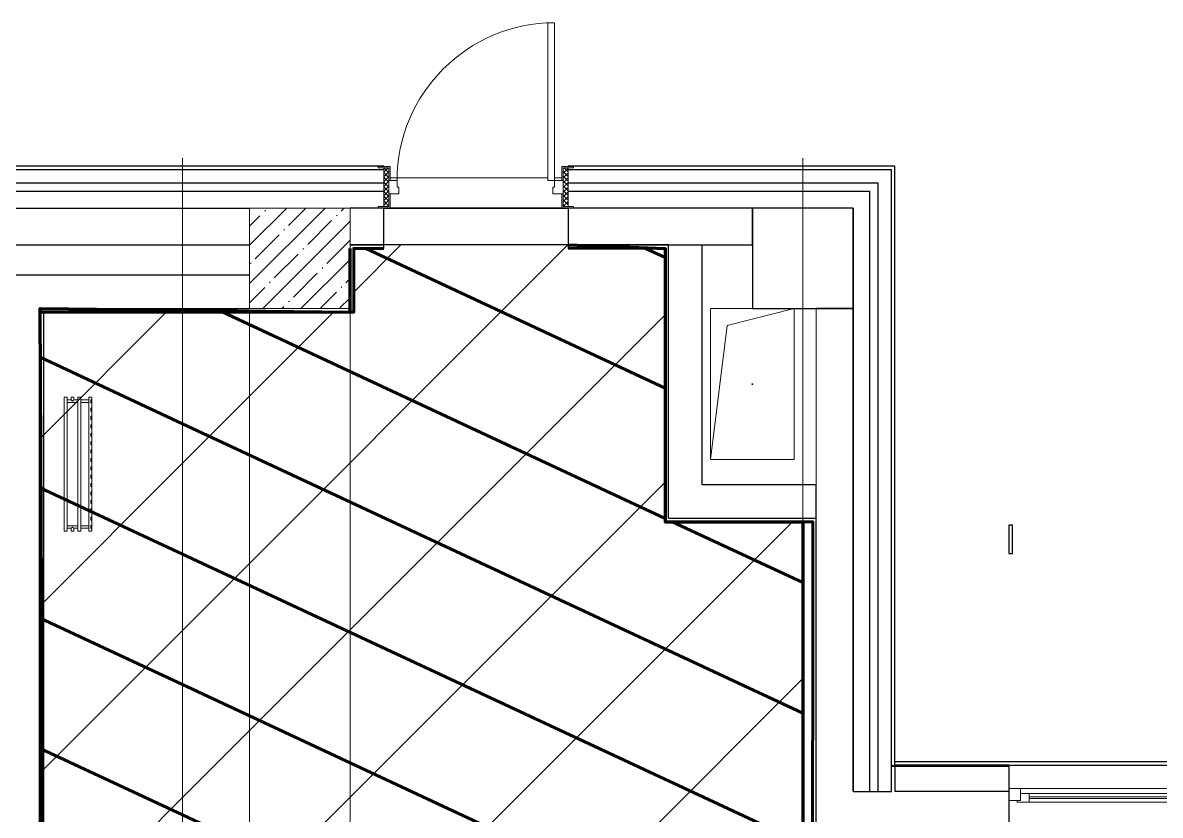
# Model space of a CAD drawing. Header units: millimetres. Extents: x -164500 to 426394, y -23753 to 102118.
# Drawn here: x 28721 to 35508, y 23343 to 28069 of the extents above; entities that cross this region are included whole.
import ezdxf

# ---------------------------------------------------------------- set-up
doc = ezdxf.new("R2010")
doc.units = ezdxf.units.MM
for name, color, linetype, lineweight in [('0) шлифовка', 5, 'Continuous', 60), ('1.4) Плинтус ПЛ-4', 6, 'Continuous', 60), ('394 ПК-5 плинтус H100', 2, 'Continuous', 120), ('A-DOOR-2', 7, 'Continuous', 5), ('A-DOOR-FRAM-2', 7, 'Continuous', 5), ('A-FLOR', 7, 'Continuous', 9), ('A-GENM', 7, 'Continuous', 9), ('A-GLAZ', 7, 'Continuous', 9), ('A-GLAZ-1', 7, 'Continuous', 5), ('S-COLS-1', 7, 'Continuous', 5), ('Оси', 7, 'Continuous', 9)]:
    doc.layers.add(name, color=color, linetype=linetype, lineweight=lineweight)
doc.layers.add('2) защита вин плитк', color=6, linetype='Continuous')
doc.layers.add('3.2.3) П-9', color=5, linetype='Continuous')
for name, color, linetype, lineweight, true_color in [('A-DOOR-1', 7, 'Continuous', 5, 0xc0c0c0), ('A-DOOR-FRAM-1', 7, 'Continuous', 5, 0xc0c0c0), ('M-EQPM-1', 7, 'Continuous', 9, 0xb2b2b2)]:
    doc.layers.add(name, color=color, linetype=linetype, lineweight=lineweight, true_color=true_color)
pattern_1 = [(155, (205553.1, 26879), (-297.8825, -638.811), [])]
pattern_2 = [(45, (205553.1, 26879), (-498.4042, 498.4042), [])]

# ---------------------------------------------------------------- blocks, each defined once
blk = doc.blocks.new('BSC_Колонна _Прямоугольная - 600х600-V54-Объем проектирования 1 этажа')
at = {"layer": 'S-COLS-1'}
h = blk.add_hatch(dxfattribs=at)
h.set_pattern_fill('FP_80', color=256, style=0, pattern_type=2)
h.set_pattern_definition([(45, (-30310, -26800), (-114.04925, 114.04925), []), (45, (-30195.95, -26800), (-114.04925, 114.04925), [201.613, -40.323, 6.706, -33.617])])
h.paths.add_polyline_path([(-300, -300), (300, -300), (300, 300), (-300, 300), (-300, -100)])
for p, q in [((300, 300), (-300, 300)), ((-300, 300), (-300, -300)), ((300, -300), (300, 300)), ((-300, -300), (300, -300))]:
    blk.add_line(p, q, dxfattribs=at)
blk = doc.blocks.new('120_Окно_СКБ_2Ст - 120_Окно_СКБ_2Ст 3100х2500 _мал_створка слева_-V95-Объем проектирования 1 этажа')
at = {"layer": 'A-GLAZ'}
for p, q in [((-1550, -127), (-1550, -57)), ((-1550, -57), (-1480, -57)), ((-1480, -57), (-1480, -127)), ((650, -127), (650, -57)), ((650, -57), (720, -57)), ((720, -57), (720, -127)), ((1480, -127), (1480, -57)), ((1480, -57), (1550, -57)), ((1550, -57), (1550, -127)), ((-1480, -127), (-1550, -127)), ((-1480, -127), (-1500, -127)), ((-1500, -127), (-1500, -137)), ((650, -87), (-1480, -87)), ((-1480, -87), (-1480, -127)), ((-1430, -137), (-1430, -87)), ((600, -137), (600, -87)), ((650, -127), (650, -87)), ((720, -127), (650, -127)), ((670, -127), (650, -127)), ((670, -137), (670, -127)), ((720, -127), (700, -127)), ((700, -127), (700, -137)), ((1480, -87), (720, -87)), ((720, -87), (720, -127)), ((770, -137), (770, -87)), ((1430, -137), (1430, -87)), ((1480, -127), (1480, -87)), ((1550, -127), (1480, -127)), ((1500, -127), (1480, -127)), ((1500, -137), (1500, -127)), ((-1500, -137), (670, -137)), ((670, -137), (-1500, -137)), ((700, -137), (1500, -137)), ((1500, -137), (700, -137))]:
    blk.add_line(p, q, dxfattribs=at)
at = {"layer": 'A-GLAZ-1'}
for p, q in [((1550, -57), (-1550, -57)), ((-1550, -127), (-1500, -127)), ((-1430, -107), (600, -107)), ((600, -117), (-1430, -117)), ((670, -127), (700, -127)), ((770, -107), (1430, -107)), ((1430, -117), (770, -117)), ((1500, -127), (1550, -127))]:
    blk.add_line(p, q, dxfattribs=at)
blk = doc.blocks.new('110_Дверь_СКБ_1Ст_Наружная - ДН-2д_л__ Дверь из подвала ЛК _900 мм в свету_ 3300 фрамуга метал-22954314-Объем проектирования 1 этажа')
at = {"layer": 'A-DOOR-2'}
h = blk.add_hatch(dxfattribs=at)
h.set_pattern_fill('FP_123', color=256, style=0, pattern_type=2)
h.set_pattern_definition([(135, (1756.41, 179.685), (-14.14214, -14.14214), []), (225, (1756.41, 179.685), (14.14214, -14.14214), [])])
h.paths.add_polyline_path([(569.5, -125), (569.5, 105), (539.5, 105), (539.5, -125), (542.3, -125)])
at = {"layer": 'A-DOOR-FRAM-2'}
h = blk.add_hatch(dxfattribs=at)
h.set_pattern_fill('FP_124', color=256, style=0, pattern_type=2)
h.set_pattern_definition([(45, (-366.384, 179.685), (-14.1421, 14.1421), []), (135, (-366.384, 179.685), (-14.1421, -14.1421), [])])
h.paths.add_polyline_path([(-500.5, -125), (-500.5, 105), (-530.5, 105), (-530.5, -125)])
at = {"layer": 'A-DOOR-1'}
for p, q in [((489.5, 970), (449.5, 970)), ((449.5, 970), (449.5, 30)), ((489.5, 30), (489.5, 970)), ((-492.5, 113), (-562.5, 113)), ((-562.5, 113), (-562.5, 105)), ((-562.5, 105), (-500.5, 105)), ((-500.5, 105), (-500.5, 30)), ((-492.5, 30), (-492.5, 113)), ((601.5, 113), (531.5, 113)), ((531.5, 113), (531.5, 30)), ((539.5, 30), (539.5, 105)), ((539.5, 105), (601.5, 105)), ((601.5, 105), (601.5, 113)), ((-500.5, 30), (-492.5, 30)), ((449.5, 30), (489.5, 30)), ((531.5, 30), (539.5, 30)), ((-492.5, -50), (-500.5, -50)), ((-500.5, -50), (-500.5, -125)), ((-492.5, -133), (-492.5, -50)), ((539.5, -50), (531.5, -50)), ((531.5, -50), (531.5, -133)), ((539.5, -125), (539.5, -50)), ((-562.5, -125), (-562.5, -133)), ((-500.5, -125), (-562.5, -125)), ((-562.5, -133), (-492.5, -133)), ((531.5, -133), (601.5, -133)), ((601.5, -125), (539.5, -125)), ((601.5, -133), (601.5, -125))]:
    blk.add_line(p, q, dxfattribs=at)
blk.add_arc((489.5, 30), 940, 90, 180, dxfattribs=at)
at = {"layer": 'A-DOOR-FRAM-1'}
for p, q in [((-500.5, 105), (-530.5, 105)), ((-530.5, 105), (-530.5, -125)), ((-500.5, -125), (-500.5, 105)), ((569.5, 105), (539.5, 105)), ((539.5, 105), (539.5, -125)), ((569.5, -125), (569.5, 105)), ((-450.5, 30), (-500.5, 30)), ((-500.5, 30), (-500.5, -50)), ((-450.5, -10), (-450.5, 30)), ((489.5, 30), (489.5, -10)), ((539.5, 30), (489.5, 30)), ((539.5, -50), (539.5, 30)), ((-500.5, -50), (-440.5, -50)), ((-440.5, -10), (-450.5, -10)), ((-440.5, -50), (-440.5, -10)), ((489.5, -10), (479.5, -10)), ((479.5, -10), (479.5, -50)), ((479.5, -50), (539.5, -50)), ((-530.5, -125), (-500.5, -125)), ((539.5, -125), (569.5, -125))]:
    blk.add_line(p, q, dxfattribs=at)
blk = doc.blocks.new('GM_Отверстие прямоугольное _в плите_ - Отверстие-21772498-Объем проектирования 1 этажа')
at = {"layer": 'A-GENM'}
for p, q in [((-250, -450), (-250, 450)), ((-250, 450), (0.5, 450)), ((0.5, 450), (-250, 450)), ((-250, 450), (-250, -450)), ((-150, 350), (250, 450)), ((250, 450), (250, -450)), ((250, -450), (250, 450)), ((-250, -450), (-150, 350)), ((250, -450), (-250, -450)), ((-250, -450), (250, -450))]:
    blk.add_line(p, q, dxfattribs=at)
for start, end in [(360, 180), (180, 360)]:
    blk.add_arc((0, 0), 2.5, start, end, dxfattribs=at)
blk = doc.blocks.new('radiator_prado_classic_z_tip_30_po exemplyaru - Classic Z Тип 30-500-30677908-Объем проектирования 1 этажа')
at = {"layer": 'M-EQPM-1'}
for p, q in [((0, 228), (0, 210)), ((800, 228), (0, 228)), ((0, 210), (0, 228)), ((0, 228), (10.5, 228)), ((0, 210), (800, 210)), ((17.8, 210), (0, 210)), ((12.5, 228), (37.5, 228)), ((37.5, 228), (12.5, 228)), ((12.5, 228), (37.5, 228)), ((12.5, 228), (17.5, 223)), ((12.5, 228), (17.5, 223)), ((32.5, 223), (17.5, 223)), ((17.5, 223), (32.5, 223)), ((17.5, 210), (17.5, 164)), ((17.5, 210), (17.5, 164)), ((17.8, 210), (17.5, 210)), ((17.5, 210), (17.8, 210)), ((17.8, 210), (17.5, 210)), ((17.5, 210), (32.5, 210)), ((32.2, 210), (17.8, 210)), ((17.8, 210), (32.2, 210)), ((32.2, 210), (17.8, 210)), ((32.5, 210), (32.2, 210)), ((32.2, 210), (32.5, 210)), ((32.5, 210), (32.2, 210)), ((767.8, 210), (32.2, 210)), ((32.5, 223), (37.5, 228)), ((37.5, 228), (32.5, 223)), ((32.5, 164), (32.5, 210)), ((32.5, 164), (32.5, 210)), ((37.5, 228), (62.5, 228)), ((62.5, 228), (87.5, 228)), ((87.5, 228), (62.5, 228)), ((62.5, 228), (87.5, 228)), ((62.5, 228), (67.5, 223)), ((62.5, 228), (67.5, 223)), ((82.5, 223), (67.5, 223)), ((67.5, 223), (82.5, 223)), ((82.5, 223), (87.5, 228)), ((87.5, 228), (82.5, 223)), ((87.5, 228), (112.5, 228)), ((112.5, 228), (137.5, 228)), ((137.5, 228), (112.5, 228)), ((112.5, 228), (137.5, 228)), ((112.5, 228), (117.5, 223)), ((112.5, 228), (117.5, 223)), ((132.5, 223), (117.5, 223)), ((117.5, 223), (132.5, 223)), ((132.5, 223), (137.5, 228)), ((137.5, 228), (132.5, 223)), ((137.5, 228), (162.5, 228)), ((162.5, 228), (187.5, 228)), ((187.5, 228), (162.5, 228)), ((162.5, 228), (187.5, 228)), ((162.5, 228), (167.5, 223)), ((162.5, 228), (167.5, 223)), ((182.5, 223), (167.5, 223)), ((167.5, 223), (182.5, 223)), ((182.5, 223), (187.5, 228)), ((187.5, 228), (182.5, 223)), ((187.5, 228), (212.5, 228)), ((212.5, 228), (237.5, 228)), ((237.5, 228), (212.5, 228)), ((212.5, 228), (237.5, 228)), ((212.5, 228), (217.5, 223)), ((212.5, 228), (217.5, 223)), ((232.5, 223), (217.5, 223)), ((217.5, 223), (232.5, 223)), ((232.5, 223), (237.5, 228)), ((237.5, 228), (232.5, 223)), ((237.5, 228), (262.5, 228)), ((262.5, 228), (287.5, 228)), ((287.5, 228), (262.5, 228)), ((262.5, 228), (287.5, 228)), ((262.5, 228), (267.5, 223)), ((262.5, 228), (267.5, 223)), ((282.5, 223), (267.5, 223)), ((267.5, 223), (282.5, 223)), ((282.5, 223), (287.5, 228)), ((287.5, 228), (282.5, 223)), ((287.5, 228), (312.5, 228)), ((312.5, 228), (337.5, 228)), ((337.5, 228), (312.5, 228)), ((312.5, 228), (337.5, 228)), ((312.5, 228), (317.5, 223)), ((312.5, 228), (317.5, 223)), ((332.5, 223), (317.5, 223)), ((317.5, 223), (332.5, 223)), ((332.5, 223), (337.5, 228)), ((337.5, 228), (332.5, 223)), ((337.5, 228), (362.5, 228)), ((362.5, 228), (387.5, 228)), ((387.5, 228), (362.5, 228)), ((362.5, 228), (387.5, 228)), ((362.5, 228), (367.5, 223)), ((362.5, 228), (367.5, 223)), ((382.5, 223), (367.5, 223)), ((367.5, 223), (382.5, 223)), ((382.5, 223), (387.5, 228)), ((387.5, 228), (382.5, 223)), ((387.5, 228), (412.5, 228)), ((412.5, 228), (437.5, 228)), ((437.5, 228), (412.5, 228)), ((412.5, 228), (437.5, 228)), ((412.5, 228), (417.5, 223)), ((412.5, 228), (417.5, 223)), ((432.5, 223), (417.5, 223)), ((417.5, 223), (432.5, 223)), ((432.5, 223), (437.5, 228)), ((437.5, 228), (432.5, 223)), ((437.5, 228), (462.5, 228)), ((462.5, 228), (487.5, 228)), ((487.5, 228), (462.5, 228)), ((462.5, 228), (487.5, 228)), ((462.5, 228), (467.5, 223)), ((462.5, 228), (467.5, 223)), ((482.5, 223), (467.5, 223)), ((467.5, 223), (482.5, 223)), ((482.5, 223), (487.5, 228)), ((487.5, 228), (482.5, 223)), ((487.5, 228), (512.5, 228)), ((512.5, 228), (537.5, 228)), ((537.5, 228), (512.5, 228)), ((512.5, 228), (537.5, 228)), ((512.5, 228), (517.5, 223)), ((512.5, 228), (517.5, 223)), ((532.5, 223), (517.5, 223)), ((517.5, 223), (532.5, 223)), ((532.5, 223), (537.5, 228)), ((537.5, 228), (532.5, 223)), ((537.5, 228), (562.5, 228)), ((562.5, 228), (587.5, 228)), ((587.5, 228), (562.5, 228)), ((562.5, 228), (587.5, 228)), ((562.5, 228), (567.5, 223)), ((562.5, 228), (567.5, 223)), ((582.5, 223), (567.5, 223)), ((567.5, 223), (582.5, 223)), ((582.5, 223), (587.5, 228)), ((587.5, 228), (582.5, 223)), ((587.5, 228), (612.5, 228)), ((612.5, 228), (637.5, 228)), ((637.5, 228), (612.5, 228)), ((612.5, 228), (637.5, 228)), ((612.5, 228), (617.5, 223)), ((612.5, 228), (617.5, 223)), ((632.5, 223), (617.5, 223)), ((617.5, 223), (632.5, 223)), ((632.5, 223), (637.5, 228)), ((637.5, 228), (632.5, 223)), ((637.5, 228), (662.5, 228)), ((662.5, 228), (687.5, 228)), ((687.5, 228), (662.5, 228)), ((662.5, 228), (687.5, 228)), ((662.5, 228), (667.5, 223)), ((662.5, 228), (667.5, 223)), ((682.5, 223), (667.5, 223)), ((667.5, 223), (682.5, 223)), ((682.5, 223), (687.5, 228)), ((687.5, 228), (682.5, 223)), ((687.5, 228), (712.5, 228)), ((712.5, 228), (737.5, 228)), ((737.5, 228), (712.5, 228)), ((712.5, 228), (737.5, 228)), ((712.5, 228), (717.5, 223)), ((712.5, 228), (717.5, 223)), ((732.5, 223), (717.5, 223)), ((717.5, 223), (732.5, 223)), ((732.5, 223), (737.5, 228)), ((737.5, 228), (732.5, 223)), ((737.5, 228), (762.5, 228)), ((762.5, 228), (787.5, 228)), ((787.5, 228), (762.5, 228)), ((762.5, 228), (787.5, 228)), ((762.5, 228), (767.5, 223)), ((762.5, 228), (767.5, 223)), ((782.5, 223), (767.5, 223)), ((767.5, 223), (782.5, 223)), ((767.5, 210), (767.5, 164)), ((767.5, 210), (767.5, 164)), ((767.8, 210), (767.5, 210)), ((767.5, 210), (782.5, 210)), ((767.8, 210), (767.5, 210)), ((767.5, 210), (767.8, 210)), ((782.2, 210), (767.8, 210)), ((773.1, 210), (767.8, 210)), ((767.8, 210), (782.2, 210)), ((776.9, 210), (773.1, 210)), ((782.2, 210), (776.9, 210)), ((782.5, 210), (782.2, 210)), ((782.5, 210), (782.2, 210)), ((782.2, 210), (782.5, 210)), ((800, 210), (782.2, 210)), ((782.5, 223), (787.5, 228)), ((787.5, 228), (782.5, 223)), ((782.5, 164), (782.5, 210)), ((782.5, 164), (782.5, 210)), ((787.5, 228), (800, 228)), ((800, 210), (800, 228)), ((800, 228), (800, 210)), ((800, 164), (0, 164)), ((0, 164), (0, 146)), ((0, 146), (0, 164)), ((0, 164), (17.8, 164)), ((0, 146), (800, 146)), ((18.5, 146), (0, 146)), ((17.8, 164), (17.5, 164)), ((17.5, 164), (17.8, 164)), ((17.8, 164), (17.5, 164)), ((17.5, 164), (32.5, 164)), ((17.5, 146), (17.5, 121.5)), ((17.5, 146), (17.5, 121.5)), ((17.5, 146), (18.5, 146)), ((18.5, 146), (17.5, 146)), ((17.5, 146), (18.5, 146)), ((32.5, 146), (17.5, 146)), ((32.2, 164), (17.8, 164)), ((17.8, 164), (32.2, 164)), ((32.2, 164), (17.8, 164)), ((18.5, 146), (32.2, 146)), ((32.2, 146), (18.5, 146)), ((18.5, 146), (32.2, 146)), ((32.5, 164), (32.2, 164)), ((32.2, 164), (32.5, 164)), ((32.5, 164), (32.2, 164)), ((32.2, 164), (767.8, 164)), ((32.2, 146), (32.5, 146)), ((32.5, 146), (32.2, 146)), ((32.2, 146), (32.5, 146)), ((767.8, 146), (32.2, 146)), ((32.5, 82), (32.5, 146)), ((32.5, 82), (32.5, 146)), ((767.8, 164), (767.5, 164)), ((767.5, 164), (782.5, 164)), ((767.8, 164), (767.5, 164)), ((767.5, 164), (767.8, 164)), ((767.5, 146), (767.5, 82)), ((767.5, 146), (767.5, 82)), ((767.5, 146), (767.8, 146)), ((782.5, 146), (767.5, 146)), ((767.5, 146), (767.8, 146)), ((767.8, 146), (767.5, 146)), ((782.2, 164), (767.8, 164)), ((782.2, 164), (767.8, 164)), ((767.8, 164), (782.2, 164)), ((767.8, 146), (781.5, 146)), ((767.8, 146), (781.5, 146)), ((781.5, 146), (767.8, 146)), ((781.5, 146), (782.5, 146)), ((781.5, 146), (782.5, 146)), ((782.5, 146), (781.5, 146)), ((800, 146), (781.5, 146)), ((782.5, 164), (782.2, 164)), ((782.5, 164), (782.2, 164)), ((782.2, 164), (782.5, 164)), ((782.2, 164), (800, 164)), ((782.5, 121.5), (782.5, 146)), ((782.5, 121.5), (782.5, 146)), ((800, 146), (800, 164)), ((800, 164), (800, 146)), ((17.5, 121.5), (0, 121.5)), ((17.5, 121.5), (0, 121.5)), ((0, 121.5), (0, 120.5)), ((0, 106.5), (0, 121.5)), ((0, 120.5), (0, 107.5)), ((0, 120.5), (0, 119.3)), ((0, 114), (0, 120.5)), ((0, 120.5), (0, 120.5)), ((0, 119.3), (0, 117.8)), ((0, 117.8), (0, 114)), ((0, 114), (0, 110.3)), ((0, 107.5), (0, 114)), ((0, 110.3), (0, 108.7)), ((0, 108.7), (0, 107.5)), ((0, 107.5), (0, 106.5)), ((0, 107.5), (0, 107.5)), ((0, 106.5), (17.5, 106.5)), ((0, 106.5), (17.5, 106.5)), ((800, 82), (0, 82)), ((0, 82), (0, 64)), ((0, 64), (0, 82)), ((0, 82), (18.5, 82)), ((17.5, 106.5), (17.5, 82)), ((17.5, 106.5), (17.5, 82)), ((18.5, 82), (17.5, 82)), ((17.5, 82), (18.5, 82)), ((18.5, 82), (17.5, 82)), ((17.5, 82), (32.5, 82)), ((23.1, 82), (18.5, 82)), ((18.5, 82), (32.2, 82)), ((32.2, 82), (18.5, 82)), ((26.9, 82), (23.1, 82)), ((32.2, 82), (26.9, 82)), ((32.5, 82), (32.2, 82)), ((32.2, 82), (32.5, 82)), ((32.5, 82), (32.2, 82)), ((32.2, 82), (767.8, 82)), ((767.8, 82), (767.5, 82)), ((767.5, 82), (782.5, 82)), ((767.8, 82), (767.5, 82)), ((767.5, 82), (767.8, 82)), ((781.5, 82), (767.8, 82)), ((781.5, 82), (767.8, 82)), ((767.8, 82), (781.5, 82)), ((782.5, 82), (781.5, 82)), ((782.5, 82), (781.5, 82)), ((781.5, 82), (782.5, 82)), ((781.5, 82), (800, 82)), ((800, 121.5), (782.5, 121.5)), ((800, 121.5), (782.5, 121.5)), ((782.5, 82), (782.5, 106.5)), ((782.5, 106.5), (800, 106.5)), ((782.5, 82), (782.5, 106.5)), ((782.5, 106.5), (800, 106.5)), ((800, 121.5), (800, 106.5)), ((800, 120.5), (800, 121.5)), ((800, 121.5), (800, 120.5)), ((800, 120.5), (800, 121.5)), ((800, 107.5), (800, 120.5)), ((800, 120.5), (800, 107.5)), ((800, 107.5), (800, 120.5)), ((800, 106.5), (800, 107.5)), ((800, 107.5), (800, 106.5)), ((800, 106.5), (800, 107.5)), ((800, 64), (800, 82)), ((800, 82), (800, 64)), ((800, 64), (0, 64)), ((0, 64), (800, 64))]:
    blk.add_line(p, q, dxfattribs=at)
for points, knots in [([(18.5, 120.5), (18.4, 120.6), (18.3, 120.7), (18.1, 120.9), (17.9, 121.1), (17.8, 121.2), (17.7, 121.3), (17.5, 121.5), (17.5, 121.5), (17.5, 121.5)], [0.7142857, 0.7142857, 0.7142857, 0.7142857, 0.75, 0.7857143, 0.8214286, 0.8571429, 0.8928571, 0.9285714, 1, 1, 1, 1]), ([(17.5, 121.5), (17.5, 121.5), (17.5, 121.5), (17.7, 121.3), (17.8, 121.2), (17.9, 121.1), (18.1, 120.9), (18.3, 120.7), (18.4, 120.6), (18.5, 120.5)], [0, 0, 0, 0, 0.0714286, 0.1071429, 0.1428571, 0.1785714, 0.2142857, 0.25, 0.2857143, 0.2857143, 0.2857143, 0.2857143]), ([(17.5, 121.5), (17.5, 121.5), (17.5, 121.5), (17.7, 121.3), (17.8, 121.2), (17.9, 121.1), (18.1, 120.9), (18.3, 120.7), (18.4, 120.6), (18.5, 120.5)], [0, 0, 0, 0, 0.0714286, 0.1071429, 0.1428571, 0.1785714, 0.2142857, 0.25, 0.2857143, 0.2857143, 0.2857143, 0.2857143]), ([(25, 114), (24.5, 114.5), (23.6, 115.4), (22.4, 116.6), (21.6, 117.4), (21.1, 117.9), (20.8, 118.2), (20.5, 118.5), (20.2, 118.8), (19.8, 119.1), (19.6, 119.4), (19.3, 119.7), (19, 120), (18.7, 120.3), (18.5, 120.5), (18.3, 120.7), (18.1, 120.9), (17.9, 121.1), (17.8, 121.2), (17.7, 121.3), (17.5, 121.5), (17.5, 121.5), (17.5, 121.5)], [0, 0, 0, 0, 0.142857, 0.285714, 0.357143, 0.392857, 0.428571, 0.464286, 0.5, 0.535714, 0.571429, 0.607143, 0.642857, 0.678571, 0.714286, 0.75, 0.785714, 0.821429, 0.857143, 0.892857, 0.928571, 1, 1, 1, 1]), ([(17.5, 106.5), (17.5, 106.5), (17.5, 106.5), (17.7, 106.7), (17.8, 106.8), (17.9, 106.9), (18.1, 107.1), (18.3, 107.3), (18.5, 107.5), (18.7, 107.7), (19, 108), (19.3, 108.3), (19.6, 108.6), (19.8, 108.9), (20.3, 109.3), (20.7, 109.7), (21.1, 110.1), (21.6, 110.6), (22.4, 111.4), (23.6, 112.6), (24.5, 113.5), (25, 114)], [0, 0, 0, 0, 0.071429, 0.107143, 0.142857, 0.178571, 0.214286, 0.25, 0.285714, 0.321429, 0.357143, 0.392857, 0.428571, 0.464286, 0.5, 0.571429, 0.607143, 0.642857, 0.714286, 0.857143, 1, 1, 1, 1]), ([(17.5, 106.5), (17.5, 106.5), (17.5, 106.5), (17.7, 106.7), (17.8, 106.8), (17.9, 106.9), (18.1, 107.1), (18.3, 107.3), (18.4, 107.4), (18.5, 107.5)], [0, 0, 0, 0, 0.0714286, 0.1071429, 0.1428571, 0.1785714, 0.2142857, 0.25, 0.2857143, 0.2857143, 0.2857143, 0.2857143]), ([(18.5, 107.5), (18.4, 107.4), (18.3, 107.3), (18.1, 107.1), (17.9, 106.9), (17.8, 106.8), (17.7, 106.7), (17.5, 106.5), (17.5, 106.5), (17.5, 106.5)], [0.7142857, 0.7142857, 0.7142857, 0.7142857, 0.75, 0.7857143, 0.8214286, 0.8571429, 0.8928571, 0.9285714, 1, 1, 1, 1]), ([(18.5, 107.5), (18.4, 107.4), (18.3, 107.3), (18.1, 107.1), (17.9, 106.9), (17.8, 106.8), (17.7, 106.7), (17.5, 106.5), (17.5, 106.5), (17.5, 106.5)], [0.7142857, 0.7142857, 0.7142857, 0.7142857, 0.75, 0.7857143, 0.8214286, 0.8571429, 0.8928571, 0.9285714, 1, 1, 1, 1]), ([(22.1, 116.9), (21.9, 117.1), (21.6, 117.4), (21.1, 117.9), (20.8, 118.2), (20.5, 118.5), (20.2, 118.8), (19.9, 119.2), (19.7, 119.3), (19.6, 119.4)], [0.2857143, 0.2857143, 0.2857143, 0.2857143, 0.3571429, 0.3928571, 0.4285714, 0.4642857, 0.5, 0.5357143, 0.5714286, 0.5714286, 0.5714286, 0.5714286]), ([(19.6, 119.4), (19.7, 119.3), (19.9, 119.2), (20.3, 118.7), (20.7, 118.3), (21.1, 117.9), (21.6, 117.4), (21.9, 117.1), (22.1, 116.9)], [0.4285714, 0.4285714, 0.4285714, 0.4285714, 0.4642857, 0.5, 0.5714286, 0.6071429, 0.6428571, 0.7142857, 0.7142857, 0.7142857, 0.7142857]), ([(19.6, 119.4), (19.7, 119.3), (19.8, 119.1), (20.3, 118.7), (20.7, 118.3), (21.1, 117.9), (21.6, 117.4), (21.9, 117.1), (22.1, 116.9)], [0.4285714, 0.4285714, 0.4285714, 0.4285714, 0.4642857, 0.5, 0.5714286, 0.6071429, 0.6428571, 0.7142857, 0.7142857, 0.7142857, 0.7142857]), ([(19.6, 108.6), (19.7, 108.7), (19.9, 108.8), (20.3, 109.3), (20.7, 109.7), (21.1, 110.1), (21.6, 110.6), (21.9, 110.9), (22.1, 111.1)], [0.4285714, 0.4285714, 0.4285714, 0.4285714, 0.4642857, 0.5, 0.5714286, 0.6071429, 0.6428571, 0.7142857, 0.7142857, 0.7142857, 0.7142857]), ([(22.1, 111.1), (21.9, 110.9), (21.6, 110.6), (21.1, 110.1), (20.8, 109.8), (20.5, 109.5), (20.2, 109.2), (19.9, 108.8), (19.7, 108.7), (19.6, 108.6)], [0.2857143, 0.2857143, 0.2857143, 0.2857143, 0.3571429, 0.3928571, 0.4285714, 0.4642857, 0.5, 0.5357143, 0.5714286, 0.5714286, 0.5714286, 0.5714286]), ([(22.1, 111.1), (21.9, 110.9), (21.6, 110.6), (21.1, 110.1), (20.8, 109.8), (20.5, 109.5), (20.2, 109.2), (19.8, 108.9), (19.7, 108.7), (19.6, 108.6)], [0.2857143, 0.2857143, 0.2857143, 0.2857143, 0.3571429, 0.3928571, 0.4285714, 0.4642857, 0.5, 0.5357143, 0.5714286, 0.5714286, 0.5714286, 0.5714286]), ([(775, 114), (775.5, 114.5), (776.4, 115.4), (777.6, 116.6), (778.4, 117.4), (778.9, 117.9), (779.2, 118.2), (779.5, 118.5), (779.8, 118.8), (780.1, 119.2), (780.4, 119.4), (780.7, 119.7), (781, 120), (781.3, 120.3), (781.5, 120.5), (781.7, 120.7), (781.9, 120.9), (782.1, 121.1), (782.2, 121.2), (782.3, 121.3), (782.5, 121.5), (782.5, 121.5), (782.5, 121.5)], [0, 0, 0, 0, 0.142857, 0.285714, 0.357143, 0.392857, 0.428571, 0.464286, 0.5, 0.535714, 0.571429, 0.607143, 0.642857, 0.678571, 0.714286, 0.75, 0.785714, 0.821429, 0.857143, 0.892857, 0.928571, 1, 1, 1, 1]), ([(782.5, 106.5), (782.5, 106.5), (782.5, 106.5), (782.3, 106.7), (782.2, 106.8), (782.1, 106.9), (781.9, 107.1), (781.7, 107.3), (781.5, 107.5), (781.3, 107.7), (781, 108), (780.7, 108.3), (780.4, 108.6), (780.1, 108.8), (779.7, 109.3), (779.3, 109.7), (778.9, 110.1), (778.4, 110.6), (777.6, 111.4), (776.4, 112.6), (775.5, 113.5), (775, 114)], [0, 0, 0, 0, 0.071429, 0.107143, 0.142857, 0.178571, 0.214286, 0.25, 0.285714, 0.321429, 0.357143, 0.392857, 0.428571, 0.464286, 0.5, 0.571429, 0.607143, 0.642857, 0.714286, 0.857143, 1, 1, 1, 1]), ([(780.4, 119.4), (780.3, 119.3), (780.1, 119.2), (779.7, 118.7), (779.3, 118.3), (778.9, 117.9), (778.4, 117.4), (778.1, 117.1), (777.9, 116.9)], [0.4285714, 0.4285714, 0.4285714, 0.4285714, 0.4642857, 0.5, 0.5714286, 0.6071429, 0.6428571, 0.7142857, 0.7142857, 0.7142857, 0.7142857]), ([(777.9, 116.9), (778.1, 117.1), (778.4, 117.4), (778.9, 117.9), (779.2, 118.2), (779.5, 118.5), (779.8, 118.8), (780.1, 119.2), (780.3, 119.3), (780.4, 119.4)], [0.2857143, 0.2857143, 0.2857143, 0.2857143, 0.3571429, 0.3928571, 0.4285714, 0.4642857, 0.5, 0.5357143, 0.5714286, 0.5714286, 0.5714286, 0.5714286]), ([(779.2, 118.2), (779.1, 118.1), (778.9, 117.9), (778.4, 117.4), (778.1, 117.1), (777.9, 116.9)], [0.5714286, 0.5714286, 0.5714286, 0.5714286, 0.6071429, 0.6428571, 0.7142857, 0.7142857, 0.7142857, 0.7142857]), ([(777.9, 111.1), (778.1, 110.9), (778.4, 110.6), (778.9, 110.1), (779.2, 109.8), (779.5, 109.5), (779.8, 109.2), (780.1, 108.8), (780.3, 108.7), (780.4, 108.6)], [0.2857143, 0.2857143, 0.2857143, 0.2857143, 0.3571429, 0.3928571, 0.4285714, 0.4642857, 0.5, 0.5357143, 0.5714286, 0.5714286, 0.5714286, 0.5714286]), ([(777.9, 111.1), (778.1, 110.9), (778.4, 110.6), (778.9, 110.1), (779.1, 109.9), (779.2, 109.8)], [0.2857143, 0.2857143, 0.2857143, 0.2857143, 0.3571429, 0.3928571, 0.4285714, 0.4285714, 0.4285714, 0.4285714]), ([(780.4, 108.6), (780.3, 108.7), (780.1, 108.8), (779.7, 109.3), (779.3, 109.7), (778.9, 110.1), (778.4, 110.6), (778.1, 110.9), (777.9, 111.1)], [0.4285714, 0.4285714, 0.4285714, 0.4285714, 0.4642857, 0.5, 0.5714286, 0.6071429, 0.6428571, 0.7142857, 0.7142857, 0.7142857, 0.7142857]), ([(780.4, 119.4), (780.3, 119.3), (780.1, 119.2), (779.7, 118.7), (779.4, 118.4), (779.2, 118.2)], [0.4285714, 0.4285714, 0.4285714, 0.4285714, 0.4642857, 0.5, 0.5714286, 0.5714286, 0.5714286, 0.5714286]), ([(782.5, 121.5), (782.5, 121.5), (782.5, 121.5), (782.3, 121.3), (782.2, 121.2), (782.1, 121.1), (781.9, 120.9), (781.7, 120.7), (781.6, 120.6), (781.5, 120.5)], [0, 0, 0, 0, 0.0714286, 0.1071429, 0.1428571, 0.1785714, 0.2142857, 0.25, 0.2857143, 0.2857143, 0.2857143, 0.2857143]), ([(782.5, 121.5), (782.5, 121.5), (782.5, 121.5), (782.3, 121.3), (782.2, 121.2), (782.1, 121.1), (781.9, 120.9), (781.7, 120.7), (781.6, 120.6), (781.5, 120.5)], [0, 0, 0, 0, 0.0714286, 0.1071429, 0.1428571, 0.1785714, 0.2142857, 0.25, 0.2857143, 0.2857143, 0.2857143, 0.2857143]), ([(781.5, 120.5), (781.6, 120.6), (781.7, 120.7), (781.9, 120.9), (782.1, 121.1), (782.2, 121.2), (782.3, 121.3), (782.5, 121.5), (782.5, 121.5), (782.5, 121.5)], [0.7142857, 0.7142857, 0.7142857, 0.7142857, 0.75, 0.7857143, 0.8214286, 0.8571429, 0.8928571, 0.9285714, 1, 1, 1, 1]), ([(781.5, 107.5), (781.6, 107.4), (781.7, 107.3), (781.9, 107.1), (782.1, 106.9), (782.2, 106.8), (782.3, 106.7), (782.5, 106.5), (782.5, 106.5), (782.5, 106.5)], [0.7142857, 0.7142857, 0.7142857, 0.7142857, 0.75, 0.7857143, 0.8214286, 0.8571429, 0.8928571, 0.9285714, 1, 1, 1, 1]), ([(781.5, 107.5), (781.6, 107.4), (781.7, 107.3), (781.9, 107.1), (782.1, 106.9), (782.2, 106.8), (782.3, 106.7), (782.5, 106.5), (782.5, 106.5), (782.5, 106.5)], [0.7142857, 0.7142857, 0.7142857, 0.7142857, 0.75, 0.7857143, 0.8214286, 0.8571429, 0.8928571, 0.9285714, 1, 1, 1, 1]), ([(782.5, 106.5), (782.5, 106.5), (782.5, 106.5), (782.3, 106.7), (782.2, 106.8), (782.1, 106.9), (781.9, 107.1), (781.7, 107.3), (781.6, 107.4), (781.5, 107.5)], [0, 0, 0, 0, 0.0714286, 0.1071429, 0.1428571, 0.1785714, 0.2142857, 0.25, 0.2857143, 0.2857143, 0.2857143, 0.2857143])]:
    blk.add_open_spline(points, degree=3, knots=knots, dxfattribs=at)
for points in [[(19.6, 119.4), (19.5, 119.5), (19.3, 119.7), (19, 120), (18.7, 120.3), (18.6, 120.4), (18.5, 120.5)], [(18.5, 120.5), (18.6, 120.4), (18.7, 120.3), (19, 120), (19.3, 119.7), (19.5, 119.5), (19.6, 119.4)], [(18.5, 120.5), (18.6, 120.4), (18.7, 120.3), (19, 120), (19.3, 119.7), (19.5, 119.5), (19.6, 119.4)], [(18.5, 107.5), (18.6, 107.6), (18.7, 107.7), (19, 108), (19.3, 108.3), (19.5, 108.5), (19.6, 108.6)], [(19.6, 108.6), (19.5, 108.5), (19.3, 108.3), (19, 108), (18.7, 107.7), (18.6, 107.6), (18.5, 107.5)], [(19.6, 108.6), (19.5, 108.5), (19.3, 108.3), (19, 108), (18.7, 107.7), (18.6, 107.6), (18.5, 107.5)], [(25, 114), (24.5, 114.5), (23.6, 115.4), (22.6, 116.4), (22.1, 116.9)], [(22.1, 116.9), (22.6, 116.4), (23.6, 115.4), (24.5, 114.5), (25, 114)], [(22.1, 116.9), (22.6, 116.4), (23.6, 115.4), (24.5, 114.5), (25, 114)], [(22.1, 111.1), (22.6, 111.6), (23.6, 112.6), (24.5, 113.5), (25, 114)], [(25, 114), (24.5, 113.5), (23.6, 112.6), (22.6, 111.6), (22.1, 111.1)], [(25, 114), (24.5, 113.5), (23.6, 112.6), (22.6, 111.6), (22.1, 111.1)], [(777.9, 116.9), (777.4, 116.4), (776.4, 115.4), (775.5, 114.5), (775, 114)], [(777.9, 116.9), (777.4, 116.4), (776.4, 115.4), (775.5, 114.5), (775, 114)], [(775, 114), (775.5, 114.5), (776.4, 115.4), (777.4, 116.4), (777.9, 116.9)], [(775, 114), (775.5, 113.5), (776.4, 112.6), (777.4, 111.6), (777.9, 111.1)], [(775, 114), (775.5, 113.5), (776.4, 112.6), (777.4, 111.6), (777.9, 111.1)], [(777.9, 111.1), (777.4, 111.6), (776.4, 112.6), (775.5, 113.5), (775, 114)], [(779.2, 109.8), (779.3, 109.7), (779.5, 109.5), (779.8, 109.2), (780.1, 108.8), (780.3, 108.7), (780.4, 108.6)], [(781.5, 120.5), (781.4, 120.4), (781.3, 120.3), (781, 120), (780.7, 119.7), (780.5, 119.5), (780.4, 119.4)], [(781.5, 120.5), (781.4, 120.4), (781.3, 120.3), (781, 120), (780.7, 119.7), (780.5, 119.5), (780.4, 119.4)], [(780.4, 119.4), (780.5, 119.5), (780.7, 119.7), (781, 120), (781.3, 120.3), (781.4, 120.4), (781.5, 120.5)], [(780.4, 108.6), (780.5, 108.5), (780.7, 108.3), (781, 108), (781.3, 107.7), (781.4, 107.6), (781.5, 107.5)], [(780.4, 108.6), (780.5, 108.5), (780.7, 108.3), (781, 108), (781.3, 107.7), (781.4, 107.6), (781.5, 107.5)], [(781.5, 107.5), (781.4, 107.6), (781.3, 107.7), (781, 108), (780.7, 108.3), (780.5, 108.5), (780.4, 108.6)]]:
    blk.add_open_spline(points, degree=3, dxfattribs=at)

msp = doc.modelspace()

# ---------------------------------------------------------------- hatches: boundary and pattern name
at = {"layer": '0) шлифовка', "true_color": 0x2776bb}
h = msp.add_hatch(dxfattribs=at)
h.set_pattern_fill('ANSI31', color=152, scale=222, angle=110)
h.set_pattern_definition(pattern_1)
h.paths.add_polyline_path([(33374.702, 21842.938), (33053.702, 21842.938), (33053.702, 22484.938), (33374.702, 22484.938), (33374.702, 25092.938), (32553.175, 25092.938), (32553.175, 26722.938), (31974.702, 26722.938), (31974.702, 26723.938), (31974.702, 26743.938), (30874.702, 26743.938), (30874.702, 26723.938), (30874.702, 26722.938), (30695.702, 26722.938), (30695.702, 26342.938), (29674.702, 26342.938), (29674.702, 22262.009), (29674.702, 19984.938), (33374.702, 19984.938)])
h.paths.add_polyline_path([(31204.153, 22827.11, -1), (32204.153, 22827.11, -1)], flags=0)
h.paths.add_polyline_path([(30695.702, 21842.938), (30053.702, 21842.938), (30053.702, 21907.984), (30041.487, 21908.013), (30042.994, 22550.011), (30684.992, 22548.504), (30684.843, 22484.938), (30695.702, 22484.938)], flags=16)
h.paths.add_polyline_path([(30674.702, 21863.938), (30074.702, 21863.938), (30074.702, 22463.938), (30674.702, 22463.938)], flags=0)
h.paths.add_polyline_path([(31050.387, 22219.229), (32290.387, 22219.229), (32290.387, 23419.229), (31050.387, 23419.229)], flags=24)
h = msp.add_hatch(dxfattribs=at)
h.set_pattern_fill('ANSI31', color=152, scale=222, angle=110)
h.set_pattern_definition(pattern_1)
h.paths.add_polyline_path([(29674.702, 22262.009), (29674.702, 26363.938), (28824.702, 26363.938), (28824.702, 19963.938), (29674.702, 19963.938)])
at = {"layer": '2) защита вин плитк'}
h = msp.add_hatch(dxfattribs=at)
h.set_pattern_fill('ANSI31', color=256, scale=222)
h.set_pattern_definition(pattern_2)
h.paths.add_polyline_path([(33374.702, 21842.938), (33053.702, 21842.938), (33053.702, 22484.938), (33374.702, 22484.938), (33374.702, 25092.938), (32553.175, 25092.938), (32553.175, 26722.938), (31974.702, 26722.938), (31974.702, 26723.938), (31974.702, 26743.938), (30874.702, 26743.938), (30874.702, 26723.938), (30874.702, 26722.938), (30695.702, 26722.938), (30695.702, 26342.938), (29674.702, 26342.938), (29674.702, 22262.009), (29674.702, 19984.938), (33374.702, 19984.938)])
h.paths.add_polyline_path([(31204.153, 22827.11, -1), (32204.153, 22827.11, -1)], flags=0)
h.paths.add_polyline_path([(30695.702, 21842.938), (30053.702, 21842.938), (30053.702, 21907.984), (30041.487, 21908.013), (30042.994, 22550.011), (30684.992, 22548.504), (30684.843, 22484.938), (30695.702, 22484.938)], flags=16)
h.paths.add_polyline_path([(30674.702, 21863.938), (30074.702, 21863.938), (30074.702, 22463.938), (30674.702, 22463.938)], flags=0)
h.paths.add_polyline_path([(31050.387, 22219.229), (32290.387, 22219.229), (32290.387, 23419.229), (31050.387, 23419.229)], flags=24)
h = msp.add_hatch(dxfattribs=at)
h.set_pattern_fill('ANSI31', color=256, scale=222)
h.set_pattern_definition(pattern_2)
h.paths.add_polyline_path([(29674.702, 22262.009), (29674.702, 26363.938), (28824.702, 26363.938), (28824.702, 19963.938), (29674.702, 19963.938)])
at = {"layer": '3.2.3) П-9'}
h = msp.add_hatch(dxfattribs=at)
h.set_pattern_fill('ANSI31', color=256, scale=222)
h.set_pattern_definition(pattern_2)
h.paths.add_polyline_path([(33374.702, 21842.938), (33053.702, 21842.938), (33053.702, 22484.938), (33374.702, 22484.938), (33374.702, 25092.938), (32553.175, 25092.938), (32553.175, 26722.938), (31974.702, 26722.938), (31974.702, 26723.938), (31974.702, 26743.938), (30874.702, 26743.938), (30874.702, 26723.938), (30874.702, 26722.938), (30695.702, 26722.938), (30695.702, 26342.938), (29674.702, 26342.938), (29674.702, 22262.009), (29674.702, 19984.938), (33374.702, 19984.938)])
h.paths.add_polyline_path([(30695.702, 21842.938), (30053.702, 21842.938), (30053.702, 21907.984), (30041.487, 21908.013), (30042.994, 22550.011), (30684.992, 22548.504), (30684.843, 22484.938), (30695.702, 22484.938)], flags=16)
h.paths.add_polyline_path([(30674.702, 21863.938), (30074.702, 21863.938), (30074.702, 22463.938), (30674.702, 22463.938)], flags=0)
h = msp.add_hatch(dxfattribs=at)
h.set_pattern_fill('ANSI31', color=256, scale=222)
h.set_pattern_definition(pattern_2)
h.paths.add_polyline_path([(29674.702, 22262.009), (29674.702, 26363.938), (28824.702, 26363.938), (28824.702, 19963.938), (29674.702, 19963.938)])

# ---------------------------------------------------------------- linework, layer by layer
for p, q in [((30874.702, 27213.938), (21974.702, 27213.938)), ((33924.702, 27213.938), (31974.702, 27213.938)), ((33924.702, 23641.66), (33924.702, 27213.938)), ((21974.702, 27193.938), (30874.702, 27193.938)), ((31974.702, 27193.938), (33904.702, 27193.938)), ((33904.702, 23483.938), (33904.702, 27193.938)), ((21974.702, 27113.938), (30874.702, 27113.938)), ((31974.702, 27113.938), (33824.702, 27113.938)), ((33824.702, 23483.938), (33824.702, 27113.938)), ((21974.702, 27063.938), (30874.702, 27063.938)), ((31974.702, 27063.938), (33774.702, 27063.938)), ((33774.702, 23483.938), (33774.702, 27063.938)), ((26474.702, 26963.938), (30074.702, 26963.938)), ((33674.702, 26963.938), (30674.702, 26963.938)), ((30874.702, 26743.938), (30874.702, 26963.938)), ((30874.702, 26963.938), (31974.702, 26963.938)), ((31974.702, 26963.938), (31974.702, 26743.938)), ((33074.702, 26743.938), (33074.702, 26963.938)), ((33674.702, 26963.938), (33074.702, 26963.938)), ((33074.702, 26963.938), (33074.702, 26363.938)), ((33674.702, 26363.938), (33674.702, 26963.938)), ((33674.702, 26963.938), (33674.702, 23483.938)), ((26474.702, 26743.938), (30074.702, 26743.938)), ((30674.702, 26743.938), (30874.702, 26743.938)), ((30874.702, 26743.938), (30674.702, 26743.938)), ((31974.702, 26743.938), (30874.702, 26743.938)), ((30874.702, 26723.938), (30874.702, 26743.938)), ((31974.702, 26743.938), (33074.702, 26743.938)), ((32574.175, 26743.938), (31974.702, 26743.938)), ((31974.702, 26743.938), (31974.702, 26723.938)), ((32574.175, 25113.938), (32574.175, 26743.938)), ((32774.175, 25313.938), (32774.175, 26743.938)), ((30694.702, 26722.938), (30694.702, 26723.938)), ((30695.702, 26722.938), (30874.702, 26722.938)), ((30695.702, 26342.938), (30695.702, 26722.938)), ((30874.702, 26722.938), (30874.702, 26723.938)), ((31974.702, 26723.938), (31974.702, 26722.938)), ((31974.702, 26722.938), (32553.175, 26722.938)), ((32553.175, 26722.938), (32553.175, 25092.938)), ((32554.175, 26722.938), (32554.175, 26723.938)), ((30074.702, 26563.938), (26474.702, 26563.938)), ((28824.702, 19963.938), (28824.702, 26363.938)), ((28824.702, 26363.938), (30074.702, 26363.938)), ((28844.702, 26342.938), (28844.702, 26343.938)), ((28845.702, 26342.938), (30695.702, 26342.938)), ((28845.702, 26342.938), (28845.702, 19983.938)), ((33074.702, 26363.938), (33674.702, 26363.938)), ((33674.702, 26363.938), (33454.702, 26363.938)), ((33674.702, 23483.938), (33674.702, 26363.938)), ((33454.702, 25313.938), (32774.175, 25313.938)), ((33454.702, 22463.938), (33454.702, 25313.938)), ((32574.175, 25113.938), (33454.702, 25113.938)), ((32553.175, 25092.938), (33433.702, 25092.938)), ((33433.702, 25093.938), (33434.702, 25093.938)), ((33433.702, 25092.938), (33433.702, 22484.938)), ((34604.702, 25071.95), (34604.702, 24904.229)), ((34624.702, 25071.95), (34604.702, 25071.95)), ((34624.702, 25071.95), (34624.702, 24904.368)), ((34625.702, 25071.95), (34624.702, 25071.95)), ((34625.702, 24904.368), (34625.702, 25071.95)), ((34604.702, 24904.229), (34624.702, 24904.229)), ((34624.702, 24904.229), (34624.702, 24904.368)), ((34624.702, 24904.368), (34625.702, 24904.368)), ((34604.702, 23636.66), (33904.702, 23636.66)), ((34604.702, 23633.66), (33904.702, 23633.66)), ((33924.569, 23663.66), (40189.702, 23663.66)), ((34604.702, 23641.66), (33924.702, 23641.66)), ((33924.702, 23641.66), (33924.702, 23636.66)), ((33924.702, 23633.66), (33924.702, 23483.938)), ((34604.702, 23633.66), (34604.702, 23641.66)), ((34604.702, 23641.66), (37704.702, 23641.66)), ((34604.702, 23633.66), (34604.702, 22867.938)), ((33674.702, 23483.938), (33904.702, 23483.938)), ((34604.702, 23483.938), (33924.702, 23483.938))]:
    msp.add_line(p, q)
at = {"layer": '1.4) Плинтус ПЛ-4'}
for points in [[(33474.702, 21863.938), (33474.702, 19963.938), (28824.702, 19963.938), (28824.702, 26342.938), (30695.702, 26342.938), (30695.702, 26722.938), (30874.702, 26722.938)], [(31974.702, 26723.938), (32553.175, 26722.938), (32553.175, 25092.938), (33434.702, 25092.938), (33433.702, 22484.938), (33054.702, 22483.938), (33054.702, 21843.938), (33453.702, 21843.938)]]:
    msp.add_lwpolyline(points, dxfattribs=at)
at = {"layer": '394 ПК-5 плинтус H100'}
for points in [[(31974.702, 26743.938), (32553.175, 26722.938), (32553.175, 25092.938), (33374.702, 25092.938), (33374.702, 22484.938), (33053.702, 22484.938), (33053.702, 21842.938), (33374.702, 21842.938)], [(33374.702, 21842.938), (33374.702, 19963.938), (28854.702, 19984.938), (28824.702, 26363.938), (30674.702, 26342.938), (30674.702, 26722.938)]]:
    msp.add_lwpolyline(points, dxfattribs=at)
at = {"layer": 'A-FLOR'}
for p, q in [((31854.702, 27143.938), (30912.702, 27143.938)), ((31936.702, 27143.938), (31894.702, 27143.938)), ((30694.702, 26723.938), (30874.702, 26723.938)), ((30694.702, 26343.938), (30694.702, 26722.938)), ((31974.702, 26723.938), (32554.175, 26723.938)), ((32554.175, 26722.938), (32554.175, 25093.938)), ((28844.702, 26343.938), (30694.702, 26343.938)), ((28844.702, 19983.938), (28844.702, 26342.938)), ((30074.702, 22483.938), (30074.702, 26343.938)), ((30674.702, 26343.938), (30674.702, 22483.938)), ((33454.702, 26363.938), (33454.702, 25313.938)), ((32554.175, 25093.938), (33433.702, 25093.938)), ((33434.702, 25093.938), (33434.702, 22484.938))]:
    msp.add_line(p, q, dxfattribs=at)
at = {"layer": 'Оси'}
for points in [[(29674.702, -2042.321), (29674.702, 2957.679), (29674.702, 22262.009), (29674.702, 27262.009)], [(33374.702, -2042.321), (33374.702, 2957.679), (33374.702, 22262.009), (33374.702, 27262.009)]]:
    msp.add_lwpolyline(points, dxfattribs=at)

# ---------------------------------------------------------------- block references
for name, p in [('110_Дверь_СКБ_1Ст_Наружная - ДН-2д_л__ Дверь из подвала ЛК _900 мм в свету_ 3300 фрамуга метал-22954314-Объем проектирования 1 этажа', (31405.202, 27098.938)), ('BSC_Колонна _Прямоугольная - 600х600-V54-Объем проектирования 1 этажа', (30374.702, 26663.938)), ('GM_Отверстие прямоугольное _в плите_ - Отверстие-21772498-Объем проектирования 1 этажа', (33074.175, 25913.938))]:
    msp.add_blockref(name, p)
at = {"color": 3}
msp.add_blockref('120_Окно_СКБ_2Ст - 120_Окно_СКБ_2Ст 3100х2500 _мал_створка слева_-V95-Объем проектирования 1 этажа', (36154.702, 23558.66), dxfattribs=at)
at = {"layer": 'M-EQPM-1', "rotation": 269.9999999999996}
msp.add_blockref('radiator_prado_classic_z_tip_30_po exemplyaru - Classic Z Тип 30-500-30677908-Объем проектирования 1 этажа', (28904.669, 25836.73), dxfattribs=at)

doc.saveas('drawing.dxf')
